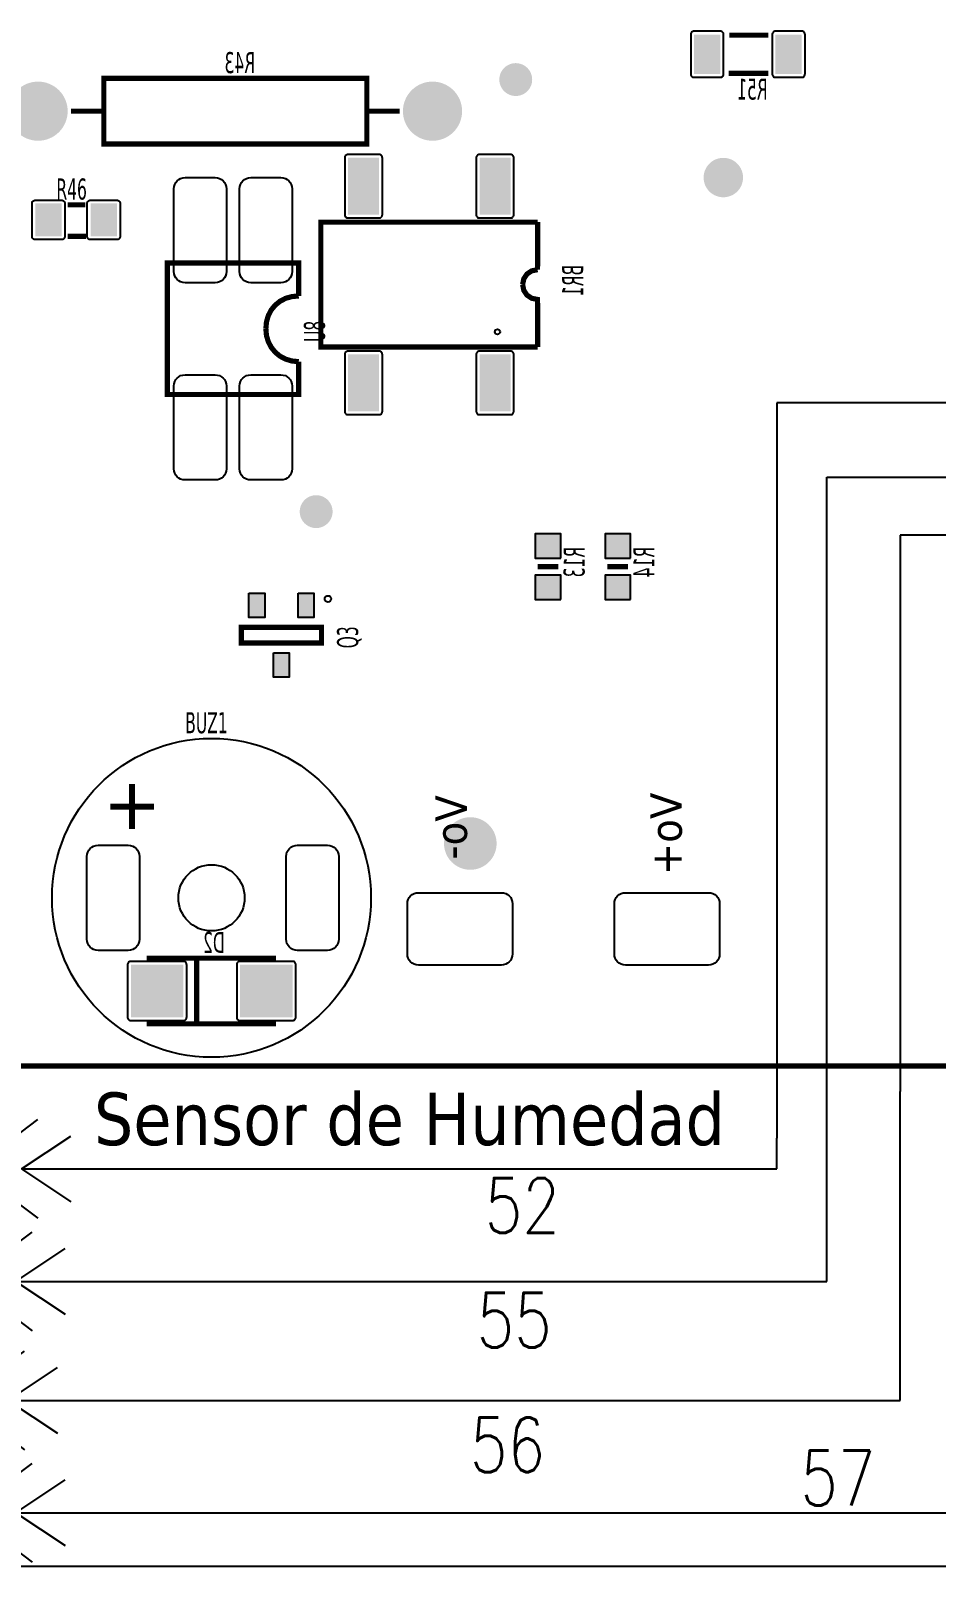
# Model space of a CAD drawing. Header units: millimetres. Extents: x 123.5 to 144.3, y 105.4 to 121.6.
# Drawn here: x 131.265 to 133.332, y 105.405 to 108.91 of the extents above; entities that cross this region are included whole.
import ezdxf
from ezdxf.enums import TextEntityAlignment as Align

# ---------------------------------------------------------------- set-up
doc = ezdxf.new("R2010")
doc.units = ezdxf.units.MM
for name, color, linetype in [('DESC', 250, 'Continuous'), ('SYMS', 7, 'Continuous'), ('WIREFIXED', 7, 'Continuous'), ('WIRES', 7, 'Continuous')]:
    doc.layers.add(name, color=color, linetype=linetype)
doc.styles.get("Standard").update_dxf_attribs({"font": 'tahoma.ttf'})
doc.styles.add('WD', font='romans.shx')

# ---------------------------------------------------------------- blocks, each defined once
blk = doc.blocks.new('RPAD')
blk.add_trace([(-0.5, -0.5), (-0.5, 0.5), (0.5, -0.5), (0.5, 0.5)])
blk = doc.blocks.new('EPAD')
at = {"const_width": 0.5}
blk.add_lwpolyline([(-0.25, 0, 1), (0.25, 0, 1)], format="xyb", close=True, dxfattribs=at)
blk = doc.blocks.new('psocboardV2')
at = {"const_width": 0.00787}
for points in [[(113.3921, 109.2416), (120.0378, 109.2416), (120.0378, 112.3558), (113.3921, 112.3558), (113.3921, 109.2416)], [(113.3921, 109.2416), (120.0378, 109.2416), (120.0378, 112.3558), (113.3921, 112.3558), (113.3921, 109.2416)], [(113.3921, 109.2416), (120.0378, 109.2416), (120.0378, 112.3558), (113.3921, 112.3558), (113.3921, 109.2416)], [(116.6052, 110.81), (116.6642, 110.81)], [(116.6052, 110.81), (116.6642, 110.81)], [(116.6052, 110.81), (116.6642, 110.81)], [(115.6535, 110.6444), (116.0535, 110.6444), (116.0535, 110.7444), (115.6535, 110.7444), (115.6535, 110.6444)], [(115.6535, 110.6444), (116.0535, 110.6444), (116.0535, 110.7444), (115.6535, 110.7444), (115.6535, 110.6444)], [(115.6535, 110.6444), (116.0535, 110.6444), (116.0535, 110.7444), (115.6535, 110.7444), (115.6535, 110.6444)], [(116.6042, 110.752), (116.6642, 110.752)], [(116.6042, 110.752), (116.6642, 110.752)], [(116.6042, 110.752), (116.6642, 110.752)], [(115.6535, 110.6944), (115.6035, 110.6944)], [(115.6535, 110.6944), (115.6035, 110.6944)], [(115.6535, 110.6944), (115.6035, 110.6944)], [(116.1035, 110.6944), (116.0535, 110.6944)], [(116.1035, 110.6944), (116.0535, 110.6944)], [(116.1035, 110.6944), (116.0535, 110.6944)], [(115.5983, 110.552), (115.6253, 110.552)], [(115.5983, 110.552), (115.6253, 110.552)], [(115.5983, 110.552), (115.6253, 110.552)], [(116.3136, 110.5256), (115.9836, 110.5256), (115.9836, 110.3356), (116.3136, 110.3356)], [(116.3136, 110.5256), (115.9836, 110.5256), (115.9836, 110.3356), (116.3136, 110.3356)], [(116.3136, 110.5256), (115.9836, 110.5256), (115.9836, 110.3356), (116.3136, 110.3356)], [(116.3133, 110.4532), (116.3136, 110.5256)], [(116.3133, 110.4532), (116.3136, 110.5256)], [(116.3133, 110.4532), (116.3136, 110.5256)], [(115.5983, 110.504), (115.6263, 110.504)], [(115.5983, 110.504), (115.6263, 110.504)], [(115.5983, 110.504), (115.6263, 110.504)], [(115.95, 110.3133), (115.95, 110.2633), (115.75, 110.2633), (115.75, 110.4633), (115.95, 110.4633), (115.95, 110.4133)], [(115.95, 110.3133), (115.95, 110.2633), (115.75, 110.2633), (115.75, 110.4633), (115.95, 110.4633), (115.95, 110.4133)], [(115.95, 110.3133), (115.95, 110.2633), (115.75, 110.2633), (115.75, 110.4633), (115.95, 110.4633), (115.95, 110.4133)], [(116.3133, 110.4532), (116.3044, 110.4515), (116.2972, 110.4467), (116.2924, 110.4395), (116.2906, 110.4306)], [(116.3133, 110.4532), (116.3044, 110.4515), (116.2972, 110.4467), (116.2924, 110.4395), (116.2906, 110.4306)], [(116.3133, 110.4532), (116.3044, 110.4515), (116.2972, 110.4467), (116.2924, 110.4395), (116.2906, 110.4306)], [(115.9, 110.3633), (115.9009, 110.3738), (115.9037, 110.3833), (115.9081, 110.3919), (115.9141, 110.3992), (115.9214, 110.4051), (115.9299, 110.4096), (115.9395, 110.4123), (115.95, 110.4133)], [(115.9, 110.3633), (115.9009, 110.3738), (115.9037, 110.3833), (115.9081, 110.3919), (115.9141, 110.3992), (115.9214, 110.4051), (115.9299, 110.4096), (115.9395, 110.4123), (115.95, 110.4133)], [(115.9, 110.3633), (115.9009, 110.3738), (115.9037, 110.3833), (115.9081, 110.3919), (115.9141, 110.3992), (115.9214, 110.4051), (115.9299, 110.4096), (115.9395, 110.4123), (115.95, 110.4133)], [(116.3136, 110.3356), (116.3133, 110.408), (116.3044, 110.4097), (116.2972, 110.4145), (116.2924, 110.4217), (116.2906, 110.4306)], [(116.3136, 110.3356), (116.3133, 110.408), (116.3044, 110.4097), (116.2972, 110.4145), (116.2924, 110.4217), (116.2906, 110.4306)], [(116.3136, 110.3356), (116.3133, 110.408), (116.3044, 110.4097), (116.2972, 110.4145), (116.2924, 110.4217), (116.2906, 110.4306)], [(115.9, 110.3633), (115.9009, 110.3531), (115.9037, 110.3437), (115.9081, 110.3352), (115.9141, 110.3278), (115.9214, 110.3217), (115.9299, 110.3172), (115.9395, 110.3143), (115.95, 110.3133)], [(115.9, 110.3633), (115.9009, 110.3531), (115.9037, 110.3437), (115.9081, 110.3352), (115.9141, 110.3278), (115.9214, 110.3217), (115.9299, 110.3172), (115.9395, 110.3143), (115.95, 110.3133)], [(115.9, 110.3633), (115.9009, 110.3531), (115.9037, 110.3437), (115.9081, 110.3352), (115.9141, 110.3278), (115.9214, 110.3217), (115.9299, 110.3172), (115.9395, 110.3143), (115.95, 110.3133)], [(116.3448, 110.0015), (116.3133, 110.0015)], [(116.3448, 110.0015), (116.3133, 110.0015)], [(116.3448, 110.0015), (116.3133, 110.0015)], [(116.4511, 110.0015), (116.4196, 110.0015)], [(116.4511, 110.0015), (116.4196, 110.0015)], [(116.4511, 110.0015), (116.4196, 110.0015)], [(115.8626, 109.909), (115.8626, 109.8853), (115.9846, 109.8853), (115.9846, 109.909), (115.8626, 109.909)], [(115.8626, 109.909), (115.8626, 109.8853), (115.9846, 109.8853), (115.9846, 109.909), (115.8626, 109.909)], [(115.8626, 109.909), (115.8626, 109.8853), (115.9846, 109.8853), (115.9846, 109.909), (115.8626, 109.909)], [(115.9156, 109.4058), (115.7186, 109.4058)], [(115.9156, 109.4058), (115.7186, 109.4058)], [(115.9156, 109.4058), (115.7186, 109.4058)], [(115.7946, 109.4058), (115.7946, 109.3058)], [(115.7946, 109.4058), (115.7946, 109.3058)], [(115.7946, 109.4058), (115.7946, 109.3058)], [(115.7186, 109.3058), (115.9156, 109.3058)], [(115.7186, 109.3058), (115.9156, 109.3058)], [(115.7186, 109.3058), (115.9156, 109.3058)]]:
    blk.add_lwpolyline(points, dxfattribs=at)
for points in [[(116.5512, 110.746), (116.5912, 110.746), (116.5923, 110.7461), (116.5932, 110.7464), (116.5941, 110.7468), (116.5948, 110.7475), (116.5954, 110.7482), (116.5959, 110.749), (116.5961, 110.75), (116.5962, 110.751), (116.5962, 110.811), (116.5961, 110.812), (116.5959, 110.813), (116.5954, 110.8138), (116.5948, 110.8146), (116.5941, 110.8152), (116.5932, 110.8156), (116.5923, 110.8159), (116.5912, 110.816), (116.5512, 110.816), (116.5502, 110.8159), (116.5493, 110.8156), (116.5484, 110.8152), (116.5477, 110.8146), (116.5471, 110.8138), (116.5466, 110.813), (116.5463, 110.812), (116.5462, 110.811), (116.5462, 110.751), (116.5463, 110.75), (116.5466, 110.749), (116.5471, 110.7482), (116.5477, 110.7475), (116.5484, 110.7468), (116.5493, 110.7464), (116.5502, 110.7461), (116.5512, 110.746)], [(116.6752, 110.746), (116.7152, 110.746), (116.7163, 110.7461), (116.7172, 110.7464), (116.7181, 110.7468), (116.7188, 110.7475), (116.7194, 110.7482), (116.7199, 110.749), (116.7201, 110.75), (116.7202, 110.751), (116.7202, 110.811), (116.7201, 110.812), (116.7199, 110.813), (116.7194, 110.8138), (116.7188, 110.8146), (116.7181, 110.8152), (116.7172, 110.8156), (116.7163, 110.8159), (116.7152, 110.816), (116.6752, 110.816), (116.6742, 110.8159), (116.6733, 110.8156), (116.6724, 110.8152), (116.6717, 110.8146), (116.6711, 110.8138), (116.6706, 110.813), (116.6703, 110.812), (116.6702, 110.811), (116.6702, 110.751), (116.6703, 110.75), (116.6706, 110.749), (116.6711, 110.7482), (116.6717, 110.7475), (116.6724, 110.7468), (116.6733, 110.7464), (116.6742, 110.7461), (116.6752, 110.746)], [(116.0722, 110.6285), (116.025, 110.6285), (116.0239, 110.6284), (116.023, 110.6281), (116.0221, 110.6277), (116.0214, 110.6271), (116.0208, 110.6263), (116.0203, 110.6255), (116.0201, 110.6245), (116.02, 110.6235), (116.02, 110.5369), (116.0201, 110.5359), (116.0203, 110.5349), (116.0208, 110.5341), (116.0214, 110.5334), (116.0221, 110.5328), (116.023, 110.5323), (116.0239, 110.532), (116.025, 110.5319), (116.0722, 110.5319), (116.0732, 110.532), (116.0742, 110.5323), (116.075, 110.5328), (116.0758, 110.5334), (116.0764, 110.5341), (116.0768, 110.5349), (116.0771, 110.5359), (116.0772, 110.5369), (116.0772, 110.6235), (116.0771, 110.6245), (116.0768, 110.6255), (116.0764, 110.6263), (116.0758, 110.6271), (116.075, 110.6277), (116.0742, 110.6281), (116.0732, 110.6284), (116.0722, 110.6285)], [(116.2722, 110.6285), (116.225, 110.6285), (116.2239, 110.6284), (116.223, 110.6281), (116.2221, 110.6277), (116.2214, 110.6271), (116.2208, 110.6263), (116.2203, 110.6255), (116.2201, 110.6245), (116.22, 110.6235), (116.22, 110.5369), (116.2201, 110.5359), (116.2203, 110.5349), (116.2208, 110.5341), (116.2214, 110.5334), (116.2221, 110.5328), (116.223, 110.5323), (116.2239, 110.532), (116.225, 110.5319), (116.2722, 110.5319), (116.2732, 110.532), (116.2742, 110.5323), (116.275, 110.5328), (116.2758, 110.5334), (116.2764, 110.5341), (116.2768, 110.5349), (116.2771, 110.5359), (116.2772, 110.5369), (116.2772, 110.6235), (116.2771, 110.6245), (116.2768, 110.6255), (116.2764, 110.6263), (116.2758, 110.6271), (116.275, 110.6277), (116.2742, 110.6281), (116.2732, 110.6284), (116.2722, 110.6285)], [(115.823, 110.4333), (115.777, 110.4333), (115.7735, 110.4336), (115.7703, 110.4346), (115.7674, 110.4361), (115.7649, 110.4382), (115.7628, 110.4407), (115.7613, 110.4436), (115.7603, 110.4468), (115.76, 110.4503), (115.76, 110.5763), (115.7603, 110.5798), (115.7613, 110.583), (115.7628, 110.5859), (115.7649, 110.5884), (115.7674, 110.5904), (115.7703, 110.592), (115.7735, 110.593), (115.777, 110.5933), (115.823, 110.5933), (115.8264, 110.593), (115.8297, 110.592), (115.8325, 110.5904), (115.835, 110.5884), (115.8371, 110.5859), (115.8386, 110.583), (115.8396, 110.5798), (115.84, 110.5763), (115.84, 110.4503), (115.8396, 110.4468), (115.8386, 110.4436), (115.8371, 110.4407), (115.835, 110.4382), (115.8325, 110.4361), (115.8297, 110.4346), (115.8264, 110.4336), (115.823, 110.4333)], [(115.923, 110.4333), (115.877, 110.4333), (115.8735, 110.4336), (115.8703, 110.4346), (115.8674, 110.4361), (115.8649, 110.4382), (115.8628, 110.4407), (115.8613, 110.4436), (115.8603, 110.4468), (115.86, 110.4503), (115.86, 110.5763), (115.8603, 110.5798), (115.8613, 110.583), (115.8628, 110.5859), (115.8649, 110.5884), (115.8674, 110.5904), (115.8703, 110.592), (115.8735, 110.593), (115.877, 110.5933), (115.923, 110.5933), (115.9264, 110.593), (115.9297, 110.592), (115.9325, 110.5904), (115.935, 110.5884), (115.9371, 110.5859), (115.9386, 110.583), (115.9396, 110.5798), (115.94, 110.5763), (115.94, 110.4503), (115.9396, 110.4468), (115.9386, 110.4436), (115.9371, 110.4407), (115.935, 110.4382), (115.9325, 110.4361), (115.9297, 110.4346), (115.9264, 110.4336), (115.923, 110.4333)], [(115.5493, 110.559), (115.5893, 110.559), (115.5903, 110.5589), (115.5912, 110.5587), (115.5921, 110.5582), (115.5928, 110.5576), (115.5934, 110.5569), (115.5939, 110.556), (115.5942, 110.5551), (115.5943, 110.554), (115.5943, 110.504), (115.5942, 110.503), (115.5939, 110.5021), (115.5934, 110.5012), (115.5928, 110.5005), (115.5921, 110.4999), (115.5912, 110.4994), (115.5903, 110.4991), (115.5893, 110.499), (115.5493, 110.499), (115.5482, 110.4991), (115.5473, 110.4994), (115.5464, 110.4999), (115.5457, 110.5005), (115.5451, 110.5012), (115.5446, 110.5021), (115.5444, 110.503), (115.5443, 110.504), (115.5443, 110.554), (115.5444, 110.5551), (115.5446, 110.556), (115.5451, 110.5569), (115.5457, 110.5576), (115.5464, 110.5582), (115.5473, 110.5587), (115.5482, 110.5589), (115.5493, 110.559)], [(115.6333, 110.559), (115.6733, 110.559), (115.6743, 110.5589), (115.6752, 110.5587), (115.6761, 110.5582), (115.6768, 110.5576), (115.6774, 110.5569), (115.6779, 110.556), (115.6782, 110.5551), (115.6783, 110.554), (115.6783, 110.504), (115.6782, 110.503), (115.6779, 110.5021), (115.6774, 110.5012), (115.6768, 110.5005), (115.6761, 110.4999), (115.6752, 110.4994), (115.6743, 110.4991), (115.6733, 110.499), (115.6333, 110.499), (115.6322, 110.4991), (115.6313, 110.4994), (115.6304, 110.4999), (115.6297, 110.5005), (115.6291, 110.5012), (115.6286, 110.5021), (115.6284, 110.503), (115.6283, 110.504), (115.6283, 110.554), (115.6284, 110.5551), (115.6286, 110.556), (115.6291, 110.5569), (115.6297, 110.5576), (115.6304, 110.5582), (115.6313, 110.5587), (115.6322, 110.5589), (115.6333, 110.559)], [(116.025, 110.2327), (116.0722, 110.2327), (116.0732, 110.2328), (116.0742, 110.2331), (116.075, 110.2335), (116.0758, 110.2341), (116.0764, 110.2349), (116.0768, 110.2357), (116.0771, 110.2367), (116.0772, 110.2377), (116.0772, 110.3243), (116.0771, 110.3253), (116.0768, 110.3263), (116.0764, 110.3271), (116.0758, 110.3279), (116.075, 110.3285), (116.0742, 110.3289), (116.0732, 110.3292), (116.0722, 110.3293), (116.025, 110.3293), (116.0239, 110.3292), (116.023, 110.3289), (116.0221, 110.3285), (116.0214, 110.3279), (116.0208, 110.3271), (116.0203, 110.3263), (116.0201, 110.3253), (116.02, 110.3243), (116.02, 110.2377), (116.0201, 110.2367), (116.0203, 110.2357), (116.0208, 110.2349), (116.0214, 110.2341), (116.0221, 110.2335), (116.023, 110.2331), (116.0239, 110.2328), (116.025, 110.2327)], [(116.225, 110.2327), (116.2722, 110.2327), (116.2732, 110.2328), (116.2742, 110.2331), (116.275, 110.2335), (116.2758, 110.2341), (116.2764, 110.2349), (116.2768, 110.2357), (116.2771, 110.2367), (116.2772, 110.2377), (116.2772, 110.3243), (116.2771, 110.3253), (116.2768, 110.3263), (116.2764, 110.3271), (116.2758, 110.3279), (116.275, 110.3285), (116.2742, 110.3289), (116.2732, 110.3292), (116.2722, 110.3293), (116.225, 110.3293), (116.2239, 110.3292), (116.223, 110.3289), (116.2221, 110.3285), (116.2214, 110.3279), (116.2208, 110.3271), (116.2203, 110.3263), (116.2201, 110.3253), (116.22, 110.3243), (116.22, 110.2377), (116.2201, 110.2367), (116.2203, 110.2357), (116.2208, 110.2349), (116.2214, 110.2341), (116.2221, 110.2335), (116.223, 110.2331), (116.2239, 110.2328), (116.225, 110.2327)], [(115.823, 110.1333), (115.777, 110.1333), (115.7735, 110.1336), (115.7703, 110.1346), (115.7674, 110.1361), (115.7649, 110.1382), (115.7628, 110.1407), (115.7613, 110.1436), (115.7603, 110.1468), (115.76, 110.1503), (115.76, 110.2763), (115.7603, 110.2798), (115.7613, 110.283), (115.7628, 110.2859), (115.7649, 110.2884), (115.7674, 110.2904), (115.7703, 110.292), (115.7735, 110.293), (115.777, 110.2933), (115.823, 110.2933), (115.8264, 110.293), (115.8297, 110.292), (115.8325, 110.2904), (115.835, 110.2884), (115.8371, 110.2859), (115.8386, 110.283), (115.8396, 110.2798), (115.84, 110.2763), (115.84, 110.1503), (115.8396, 110.1468), (115.8386, 110.1436), (115.8371, 110.1407), (115.835, 110.1382), (115.8325, 110.1361), (115.8297, 110.1346), (115.8264, 110.1336), (115.823, 110.1333)], [(115.923, 110.1333), (115.877, 110.1333), (115.8735, 110.1336), (115.8703, 110.1346), (115.8674, 110.1361), (115.8649, 110.1382), (115.8628, 110.1407), (115.8613, 110.1436), (115.8603, 110.1468), (115.86, 110.1503), (115.86, 110.2763), (115.8603, 110.2798), (115.8613, 110.283), (115.8628, 110.2859), (115.8649, 110.2884), (115.8674, 110.2904), (115.8703, 110.292), (115.8735, 110.293), (115.877, 110.2933), (115.923, 110.2933), (115.9264, 110.293), (115.9297, 110.292), (115.9325, 110.2904), (115.935, 110.2884), (115.9371, 110.2859), (115.9386, 110.283), (115.9396, 110.2798), (115.94, 110.2763), (115.94, 110.1503), (115.9396, 110.1468), (115.9386, 110.1436), (115.9371, 110.1407), (115.935, 110.1382), (115.9325, 110.1361), (115.9297, 110.1346), (115.9264, 110.1336), (115.923, 110.1333)], [(116.3486, 110.0145), (116.3486, 110.0515), (116.3096, 110.0515), (116.3096, 110.0145), (116.3486, 110.0145)], [(116.4549, 110.0145), (116.4549, 110.0515), (116.4159, 110.0515), (116.4159, 110.0145), (116.4549, 110.0145)], [(116.3486, 109.9515), (116.3486, 109.9885), (116.3096, 109.9885), (116.3096, 109.9515), (116.3486, 109.9515)], [(116.4549, 109.9515), (116.4549, 109.9885), (116.4159, 109.9885), (116.4159, 109.9515), (116.4549, 109.9515)], [(115.8742, 109.9609), (115.8982, 109.9609), (115.8982, 109.9239), (115.8742, 109.9239), (115.8742, 109.9609)], [(115.949, 109.9609), (115.973, 109.9609), (115.973, 109.9239), (115.949, 109.9239), (115.949, 109.9609)], [(115.9116, 109.8704), (115.9356, 109.8704), (115.9356, 109.8334), (115.9116, 109.8334), (115.9116, 109.8704)], [(115.6447, 109.5775), (115.6907, 109.5775), (115.6942, 109.5772), (115.6974, 109.5762), (115.7003, 109.5747), (115.7028, 109.5726), (115.7048, 109.5701), (115.7064, 109.5672), (115.7073, 109.564), (115.7077, 109.5605), (115.7077, 109.4345), (115.7073, 109.4311), (115.7064, 109.4279), (115.7048, 109.425), (115.7028, 109.4225), (115.7003, 109.4204), (115.6974, 109.4189), (115.6942, 109.4179), (115.6907, 109.4175), (115.6447, 109.4175), (115.6412, 109.4179), (115.638, 109.4189), (115.6351, 109.4204), (115.6326, 109.4225), (115.6305, 109.425), (115.629, 109.4279), (115.628, 109.4311), (115.6277, 109.4345), (115.6277, 109.5605), (115.628, 109.564), (115.629, 109.5672), (115.6305, 109.5701), (115.6326, 109.5726), (115.6351, 109.5747), (115.638, 109.5762), (115.6412, 109.5772), (115.6447, 109.5775)], [(115.9478, 109.5775), (115.9938, 109.5775), (115.9973, 109.5772), (116.0005, 109.5762), (116.0034, 109.5747), (116.0059, 109.5726), (116.008, 109.5701), (116.0095, 109.5672), (116.0105, 109.564), (116.0108, 109.5605), (116.0108, 109.4345), (116.0105, 109.4311), (116.0095, 109.4279), (116.008, 109.425), (116.0059, 109.4225), (116.0034, 109.4204), (116.0005, 109.4189), (115.9973, 109.4179), (115.9938, 109.4175), (115.9478, 109.4175), (115.9444, 109.4179), (115.9411, 109.4189), (115.9382, 109.4204), (115.9357, 109.4225), (115.9337, 109.425), (115.9321, 109.4279), (115.9312, 109.4311), (115.9308, 109.4345), (115.9308, 109.5605), (115.9312, 109.564), (115.9321, 109.5672), (115.9337, 109.5701), (115.9357, 109.5726), (115.9382, 109.5747), (115.9411, 109.5762), (115.9444, 109.5772), (115.9478, 109.5775)], [(116.1152, 109.4123), (116.1152, 109.4883), (116.1156, 109.4918), (116.1165, 109.495), (116.1181, 109.4979), (116.1202, 109.5004), (116.1227, 109.5024), (116.1255, 109.504), (116.1288, 109.505), (116.1322, 109.5053), (116.2582, 109.5053), (116.2617, 109.505), (116.2649, 109.504), (116.2678, 109.5024), (116.2703, 109.5004), (116.2724, 109.4979), (116.2739, 109.495), (116.2749, 109.4918), (116.2752, 109.4883), (116.2752, 109.4123), (116.2749, 109.4088), (116.2739, 109.4056), (116.2724, 109.4027), (116.2703, 109.4002), (116.2678, 109.3982), (116.2649, 109.3966), (116.2617, 109.3956), (116.2582, 109.3953), (116.1322, 109.3953), (116.1288, 109.3956), (116.1255, 109.3966), (116.1227, 109.3982), (116.1202, 109.4002), (116.1181, 109.4027), (116.1165, 109.4056), (116.1156, 109.4088), (116.1152, 109.4123)], [(116.4302, 109.4123), (116.4302, 109.4883), (116.4305, 109.4918), (116.4315, 109.495), (116.4331, 109.4979), (116.4351, 109.5004), (116.4376, 109.5024), (116.4405, 109.504), (116.4437, 109.505), (116.4472, 109.5053), (116.5732, 109.5053), (116.5767, 109.505), (116.5799, 109.504), (116.5828, 109.5024), (116.5853, 109.5004), (116.5873, 109.4979), (116.5889, 109.495), (116.5899, 109.4918), (116.5902, 109.4883), (116.5902, 109.4123), (116.5899, 109.4088), (116.5889, 109.4056), (116.5873, 109.4027), (116.5853, 109.4002), (116.5828, 109.3982), (116.5799, 109.3966), (116.5767, 109.3956), (116.5732, 109.3953), (116.4472, 109.3953), (116.4437, 109.3956), (116.4405, 109.3966), (116.4376, 109.3982), (116.4351, 109.4002), (116.4331, 109.4027), (116.4315, 109.4056), (116.4305, 109.4088), (116.4302, 109.4123)], [(115.7746, 109.4008), (115.6946, 109.4008), (115.6936, 109.4007), (115.6926, 109.4004), (115.6918, 109.4), (115.6911, 109.3994), (115.6904, 109.3986), (115.69, 109.3978), (115.6897, 109.3968), (115.6896, 109.3958), (115.6896, 109.3158), (115.6897, 109.3148), (115.69, 109.3138), (115.6904, 109.313), (115.6911, 109.3123), (115.6918, 109.3116), (115.6926, 109.3112), (115.6936, 109.3109), (115.6946, 109.3108), (115.7746, 109.3108), (115.7756, 109.3109), (115.7766, 109.3112), (115.7774, 109.3116), (115.7782, 109.3123), (115.7788, 109.313), (115.7792, 109.3138), (115.7795, 109.3148), (115.7796, 109.3158), (115.7796, 109.3958), (115.7795, 109.3968), (115.7792, 109.3978), (115.7788, 109.3986), (115.7782, 109.3994), (115.7774, 109.4), (115.7766, 109.4004), (115.7756, 109.4007), (115.7746, 109.4008)], [(115.9406, 109.4008), (115.8606, 109.4008), (115.8596, 109.4007), (115.8586, 109.4004), (115.8578, 109.4), (115.8571, 109.3994), (115.8564, 109.3986), (115.856, 109.3978), (115.8557, 109.3968), (115.8556, 109.3958), (115.8556, 109.3158), (115.8557, 109.3148), (115.856, 109.3138), (115.8564, 109.313), (115.8571, 109.3123), (115.8578, 109.3116), (115.8586, 109.3112), (115.8596, 109.3109), (115.8606, 109.3108), (115.9406, 109.3108), (115.9416, 109.3109), (115.9426, 109.3112), (115.9434, 109.3116), (115.9442, 109.3123), (115.9448, 109.313), (115.9452, 109.3138), (115.9455, 109.3148), (115.9456, 109.3158), (115.9456, 109.3958), (115.9455, 109.3968), (115.9452, 109.3978), (115.9448, 109.3986), (115.9442, 109.3994), (115.9434, 109.4), (115.9426, 109.4004), (115.9416, 109.4007), (115.9406, 109.4008)]]:
    blk.add_lwpolyline(points, close=True)
for centre, radius in [((116.2523, 110.3588), 0.00394), ((116.2523, 110.3588), 0.00394), ((116.2523, 110.3588), 0.00394), ((115.9944, 109.9523), 0.00492), ((115.9944, 109.9523), 0.00492), ((115.9944, 109.9523), 0.00492), ((115.8173, 109.4975), 0.2426), ((115.8173, 109.4975), 0.2426), ((115.8173, 109.4975), 0.2426), ((115.8173, 109.4975), 0.0504), ((115.8173, 109.4975), 0.0504), ((115.8173, 109.4975), 0.0504)]:
    blk.add_circle(centre, radius)
for p, xscale, yscale, rotation in [((116.5712, 110.781), 0.04, 0.06, 180), ((116.6952, 110.781), 0.04, 0.06, 180), ((116.0486, 110.281), 0.047244, 0.086614, 180), ((116.2486, 110.281), 0.047244, 0.086614, 180), ((116.3291, 110.033), 0.037, 0.039, 270), ((116.4354, 110.033), 0.037, 0.039, 270), ((116.3291, 109.97), 0.037, 0.039, 270), ((116.4354, 109.97), 0.037, 0.039, 270)]:
    blk.add_blockref('RPAD', p, dxfattribs=dict(xscale=xscale, yscale=yscale, rotation=rotation))
for name, p, xscale, yscale in [('EPAD', (116.2801, 110.7425), 0.05, 0.05), ('EPAD', (115.5535, 110.6944), 0.09, 0.09), ('EPAD', (116.1535, 110.6944), 0.09, 0.09), ('RPAD', (116.0486, 110.5802), 0.047244, 0.086614), ('RPAD', (116.2486, 110.5802), 0.047244, 0.086614), ('EPAD', (116.5959, 110.5934), 0.06, 0.06), ('RPAD', (115.5693, 110.529), 0.04, 0.05), ('RPAD', (115.6533, 110.529), 0.04, 0.05), ('EPAD', (115.9765, 110.0851), 0.05, 0.05), ('RPAD', (115.8862, 109.9424), 0.024, 0.037), ('RPAD', (115.961, 109.9424), 0.024, 0.037), ('RPAD', (115.9236, 109.8519), 0.024, 0.037), ('EPAD', (116.211, 109.5802), 0.08, 0.08), ('RPAD', (115.7346, 109.3558), 0.08, 0.08), ('RPAD', (115.9006, 109.3558), 0.08, 0.08)]:
    blk.add_blockref(name, p, dxfattribs=dict(xscale=xscale, yscale=yscale))
at = {"text_generation_flag": 2, "width": 0.625}
for s, p in [('R43', (115.8835, 110.7523)), ('R43', (115.8835, 110.7523)), ('R43', (115.8835, 110.7523)), ('R51', (116.6632, 110.7121)), ('R51', (116.6632, 110.7121)), ('R51', (116.6632, 110.7121)), ('D2', (115.8376, 109.4137)), ('D2', (115.8376, 109.4137)), ('D2', (115.8376, 109.4137))]:
    blk.add_text(s, height=0.032, dxfattribs=at).set_placement(p)
for s, height, width, p in [('R46', 0.032, 0.625, (115.5813, 110.56)), ('R46', 0.032, 0.625, (115.5813, 110.56)), ('R46', 0.032, 0.625, (115.5813, 110.56)), ('BUZ1', 0.032, 0.625, (115.7773, 109.748)), ('BUZ1', 0.032, 0.625, (115.7773, 109.748)), ('BUZ1', 0.032, 0.625, (115.7773, 109.748)), ('+', 0.08, 1.125, (115.6519, 109.602)), ('+', 0.08, 1.125, (115.6519, 109.602)), ('+', 0.08, 1.125, (115.6519, 109.602))]:
    blk.add_text(s, height=height, dxfattribs=dict(width=width)).set_placement(p)
at = {"text_generation_flag": 2}
for s, height, width, p in [('BR1', 0.032, 0.625, (116.3827, 110.4606)), ('BR1', 0.032, 0.625, (116.3827, 110.4606)), ('BR1', 0.032, 0.625, (116.3827, 110.4606)), ('R13', 0.032, 0.625, (116.3848, 110.0315)), ('R13', 0.032, 0.625, (116.3848, 110.0315)), ('R13', 0.032, 0.625, (116.3848, 110.0315)), ('R14', 0.032, 0.625, (116.4911, 110.0315)), ('R14', 0.032, 0.625, (116.4911, 110.0315)), ('R14', 0.032, 0.625, (116.4911, 110.0315)), ('Vo-', 0.048, 1.041667, (116.2059, 109.6537)), ('Vo-', 0.048, 1.041667, (116.2059, 109.6537)), ('Vo-', 0.048, 1.041667, (116.2059, 109.6537)), ('Vo+', 0.048, 1.041667, (116.5327, 109.6577)), ('Vo+', 0.048, 1.041667, (116.5327, 109.6577)), ('Vo+', 0.048, 1.041667, (116.5327, 109.6577))]:
    blk.add_text(s, height=height, rotation=90, dxfattribs=dict(at, width=width)).set_placement(p)
at = {"width": 0.625}
for s, p in [('U8', (115.9899, 110.3433)), ('U8', (115.9899, 110.3433)), ('U8', (115.9899, 110.3433)), ('Q3', (116.0403, 109.8771)), ('Q3', (116.0403, 109.8771)), ('Q3', (116.0403, 109.8771))]:
    blk.add_text(s, height=0.032, rotation=90, dxfattribs=at).set_placement(p)
blk = doc.blocks.new('HC01JP')
for p, q in [((-0.0625, 0), (0.0625, 0.0938)), ((0.0312, 0), (0.125, 0.0625)), ((-0.0625, 0), (0.0625, -0.0938)), ((0.0312, 0), (0.125, -0.0625)), ((0.0312, 0), (0.0938, 0))]:
    blk.add_line(p, q)
at = {"style": 'WD', "width": 0.7}
for tag, p in [('INST', (0.1562, 0.8498)), ('LOC', (0.1562, 0.6802)), ('DESC1', (0.1562, 0.5105)), ('DESC2', (0.1562, 0.3543))]:
    blk.add_attdef(tag, p, '', height=0.125, dxfattribs=at)
at = {"style": 'WD'}
for tag, p, height in [('TAG1', (0.1562, 0.0938), 0.125), ('X2LINK', (0.0625, 0.125), 0.01), ('X8LINK', (0.0625, -0.125), 0.01)]:
    blk.add_attdef(tag, p, '', height=height, dxfattribs=at)
for tag, p, height, flags in [('FAMILY', (0.2047, 0.0586), 0.01, 9), ('X4TERMDESC02', (-0.0813, 0.0258), 0.01, 1), ('X1TERMDESC01', (0.1079, 0.0211), 0.01, 1), ('X4TERM02', (-0.0625, 0), 0.0125, 1), ('X1TERM01', (0.0938, 0), 0.0125, 1)]:
    blk.add_attdef(tag, p, '', height=height, dxfattribs=dict(at, flags=flags))
at = {"linetype": 'Continuous', "style": 'WD', "flags": 9}
for tag, p in [('MFG', (0.2903, 0.0575)), ('CAT', (0.2922, 0.0769)), ('ASSYCODE', (0.2908, 0.0372))]:
    blk.add_attdef(tag, text='', height=0.01, dxfattribs=at).set_placement(p, align=Align.CENTER)
at = {"linetype": 'Continuous', "style": 'WD', "flags": 8}
blk.add_attdef('TERM02', text='', height=0.125, dxfattribs=at).set_placement((-0.0625, -0.047), align=Align.TOP_RIGHT)
blk.add_attdef('TERM01', text='', height=0.125, dxfattribs=at).set_placement((0.1562, -0.047), align=Align.TOP_LEFT)
blk = doc.blocks.new('WD_WNV')
at = {"style": 'WD', "flags": 1}
for tag, p in [('W01USER', (-0.0625, 0.0938)), ('W02USER', (-0.0625, 0.0859)), ('W03USER', (-0.0625, 0.0781)), ('W04USER', (-0.0625, 0.0703)), ('W05USER', (-0.0625, 0.0625)), ('W06USER', (-0.0625, 0.0547)), ('W07USER', (-0.0625, 0.0469)), ('W08USER', (-0.0625, 0.0391)), ('W09USER', (-0.0625, 0.0312)), ('W10USER', (-0.0625, 0.0234))]:
    blk.add_attdef(tag, text='', height=0.005, dxfattribs=at).set_placement(p, align=Align.CENTER)
at = {"linetype": 'Continuous', "style": 'WD', "width": 0.8}
blk.add_attdef('WIRENO', text='', height=0.125, dxfattribs=at).set_placement((-0.05, 0), align=Align.MIDDLE_RIGHT)
blk = doc.blocks.new('WD_WNH')
at = {"linetype": 'Continuous', "style": 'WD', "width": 0.8}
blk.add_attdef('WIRENO', text='', height=0.125, dxfattribs=at).set_placement((0, 0.0625), align=Align.CENTER)
at = {"style": 'WD', "flags": 1}
for tag, p in [('W01USER', (0, 0.0781)), ('W02USER', (0, 0.0703)), ('W03USER', (0, 0.0625)), ('W04USER', (0, 0.0547)), ('W05USER', (0, 0.0469)), ('W06USER', (0, 0.0391)), ('W07USER', (0, 0.0312)), ('W08USER', (0, 0.0234)), ('W09USER', (0, 0.0156)), ('W10USER', (0, 0.0078))]:
    blk.add_attdef(tag, text='', height=0.005, dxfattribs=at).set_placement(p, align=Align.CENTER)

msp = doc.modelspace()

# ---------------------------------------------------------------- linework, layer by layer
at = {"color": 7, "linetype": 'Continuous'}
msp.add_line((123.5055, 105.4055), (144.2555, 105.4055), dxfattribs=at)
at = {"layer": 'WIRES'}
for p, q in [((133.8757, 108.0609), (132.9675, 108.0609)), ((132.9675, 108.0609), (132.9675, 106.3827)), ((133.082, 106.0558), (133.082, 107.8914)), ((133.082, 107.8914), (133.9154, 107.8914)), ((133.9123, 107.7587), (133.2492, 107.7587)), ((133.2492, 107.7587), (133.2492, 106.4889)), ((133.2492, 105.7841), (133.2492, 106.4889)), ((132.9675, 106.3124), (132.9675, 106.3827)), ((131.3193, 106.3124), (132.9675, 106.3124)), ((131.3063, 106.0558), (133.082, 106.0558)), ((131.2889, 105.7841), (133.2492, 105.7841)), ((131.3063, 105.5276), (133.3742, 105.5276))]:
    msp.add_line(p, q, dxfattribs=at)

# ---------------------------------------------------------------- block references
at = {"layer": 'DESC', "xscale": 1.5, "yscale": 1.5, "zscale": 1.5}
msp.add_blockref('psocboardV2', (-42.0481, -57.3152), dxfattribs=at)
at = {"layer": 'SYMS', "xscale": 1.2, "yscale": 1.2, "zscale": 1.2}
for p in [(131.2068, 106.3124), (131.1938, 106.0558), (131.1764, 105.7841), (131.1938, 105.5276)]:
    msp.add_blockref('HC01JP', p, dxfattribs=at)
at = {"layer": 'WIREFIXED'}
ref = msp.add_blockref('WD_WNV', (132.5228, 106.2289), dxfattribs=at)
ref.add_attrib('WIRENOF', '52', dxfattribs={"linetype": 'Continuous', "height": 0.125, "style": 'WD', "width": 0.8}).set_placement((132.4728, 106.2289), align=Align.MIDDLE_RIGHT)
ref = msp.add_blockref('WD_WNH', (132.3686, 105.6258), dxfattribs=at)
ref.add_attrib('WIRENOF', '55', dxfattribs={"linetype": 'Continuous', "height": 0.125, "style": 'WD', "width": 0.8}).set_placement((132.3686, 105.9048), align=Align.CENTER)
ref = msp.add_blockref('WD_WNV', (132.1093, 105.745), dxfattribs=at)
ref.add_attrib('WIRENOF', '56', dxfattribs={"linetype": 'Continuous', "height": 0.125, "style": 'WD', "width": 0.8}).set_placement((132.2676, 105.6825), align=Align.MIDDLE_LEFT)
ref = msp.add_blockref('WD_WNH', (132.4823, 105.4819), dxfattribs=at)
ref.add_attrib('WIRENOF', '57', dxfattribs={"linetype": 'Continuous', "height": 0.125, "style": 'WD', "width": 0.8}).set_placement((133.1073, 105.5444), align=Align.CENTER)

# ---------------------------------------------------------------- texts
at = {"insert": (131.4096, 106.4867), "char_height": 0.12, "attachment_point": 1}
msp.add_mtext_dynamic_manual_height_columns('Sensor de Humedad', width=1.541626, gutter_width=0.05, heights=[0], dxfattribs=at)

doc.saveas('drawing.dxf')
